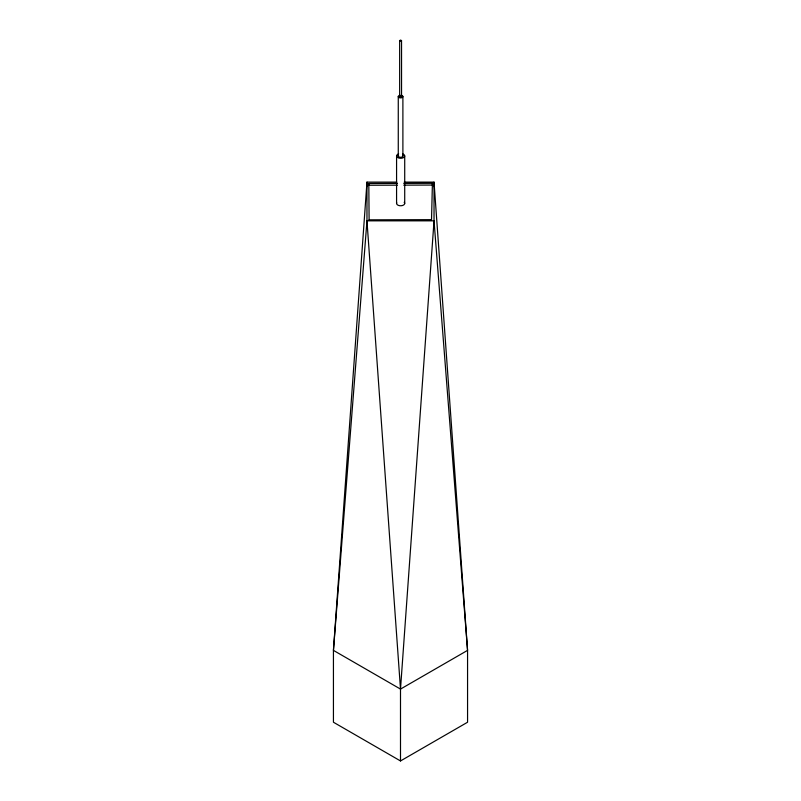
<?xml version="1.0" encoding="UTF-8"?>
<svg xmlns="http://www.w3.org/2000/svg" width="801" height="801" viewBox="0 0 801 801"><rect width="100%" height="100%" fill="white"/><g stroke="black" fill="none" stroke-linecap="round" stroke-linejoin="round"><path stroke-width="1.2" d="M431.509 220.215L432.41 183.299L403.724 183.379M433.741 185.852L434.032 182.117L467.564 650.372L467.564 722.232L400.5 760.95L400.5 689.09L434.032 220.836L434.032 182.117L404.225 182.117M399.649 40.601L400.59 40.05L401.541 40.601L401.541 96.641L400.59 97.191L399.649 96.641L399.649 40.601L400.59 41.151L401.541 40.601M396.775 182.117L366.968 182.117L333.436 650.372L400.5 689.09L467.564 650.372L434.032 220.836L366.968 220.836L333.436 650.372L333.436 722.232L400.5 760.95M397.496 185.161L368.81 185.241L368.81 183.479L397.496 183.399M403.724 185.141L432.41 185.061L432.41 183.299M369.121 219.834L431.479 219.664M400.84 96.11L401.541 96.641M367.259 185.852L366.968 182.117L366.968 220.836L400.5 689.09M368.81 183.479L369.111 220.385M404.715 155.975L404.715 203.454M402.893 96.551L402.893 155.965M398.267 96.551L398.267 155.965M396.575 155.915L396.575 203.394M404.195 202.283A4.065 2.353 0 0 1 401.121 205.757A4.065 2.353 0 0 1 396.725 202.783M402.723 153.922A4.065 2.353 0 0 1 403.724 157.477A4.065 2.353 0 0 1 397.496 157.427A4.065 2.353 0 0 1 398.658 153.892M402.583 155.294A2.313 1.342 0 0 1 400.58 157.296A2.313 1.342 0 0 1 398.578 155.294M401.181 95.259A2.313 1.342 0 0 1 402.472 97.322A2.313 1.342 0 0 1 398.678 97.322A2.313 1.342 0 0 1 399.979 95.259"/></g></svg>
